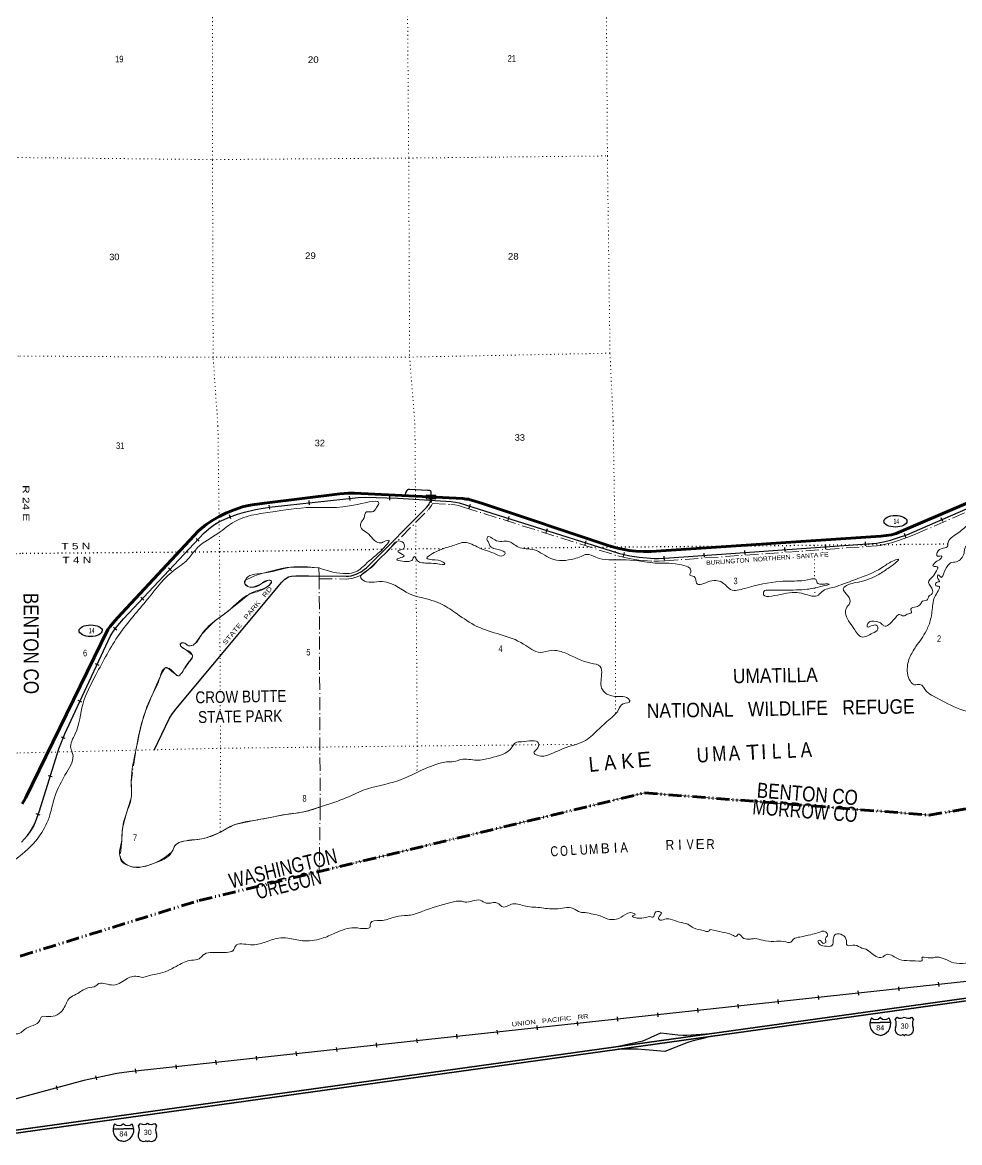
# Model space of a CAD drawing. Header units: feet. Extents: x 254670 to 524092, y -639101 to -543444.
# Drawn here: x 289314 to 314355, y -612130 to -582200 of the extents above; entities that cross this region are included whole.
import ezdxf
from ezdxf.enums import TextEntityAlignment as Align

# ---------------------------------------------------------------- set-up
doc = ezdxf.new("R2010")
doc.units = ezdxf.units.FT
doc.header["$LTSCALE"] = 70
for name, pattern in [('DASH_DOUBLE_DOT', [9.2, 5, -1.2, 0.3, -1.2, 0.3, -1.2]), ('DOT_DASHED', [7.7, 5, -1.2, 0.3, -1.2]), ('DOTTED', [1.5, 0.3, -1.2])]:
    doc.linetypes.add(name, pattern=pattern)
for name, color, linetype, lineweight in [('10', 7, 'DASH_DOUBLE_DOT', 70), ('15', 7, 'Continuous', 25), ('16', 7, 'Continuous', 25), ('17', 7, 'Continuous', 25), ('18', 7, 'Continuous', 35), ('19', 7, 'Continuous', 25), ('23', 7, 'Continuous', 70), ('29', 7, 'Continuous', 25), ('34', 7, 'Continuous', 25), ('39', 7, 'Continuous', 13), ('44', 7, 'DOT_DASHED', 13), ('59', 7, 'Continuous', 13), ('6', 7, 'DOTTED', 25), ('7', 7, 'DOTTED', 13)]:
    doc.layers.add(name, color=color, linetype=linetype, lineweight=lineweight)
for name, color, linetype in [('12', 7, 'Continuous'), ('30', 7, 'Continuous'), ('41', 7, 'Continuous')]:
    doc.layers.add(name, color=color, linetype=linetype)

msp = doc.modelspace()

# ---------------------------------------------------------------- linework, layer by layer
at = {"layer": '10'}
msp.add_lwpolyline([(289258.77, -607146.08), (294041.03, -605659.68), (305932.63, -602783.94), (313537.85, -603377.63), (319096.38, -602444.97)], dxfattribs=at)
at = {"layer": '15'}
for p, q in [((311958.98, -608923.07), (312235.39, -608923.07)), ((312231.69, -608791.6), (312234.59, -608788.69)), ((312237.76, -608791.07), (312234.33, -608788.69)), ((312235.39, -609268.65), (312171.5, -609250.69)), ((312234.86, -609268.91), (312298.49, -609250.17)), ((291737.15, -611757.62), (292013.56, -611757.62)), ((292009.86, -611626.15), (292012.76, -611623.24)), ((292015.93, -611625.62), (292012.5, -611623.24)), ((292013.56, -612103.2), (291949.67, -612085.24)), ((292013.03, -612103.46), (292076.66, -612084.72))]:
    msp.add_line(p, q, dxfattribs=at)
for points in [[(312510.75, -608923.07), (312234.86, -608923.07), (312235.39, -608923.07)], [(292288.92, -611757.62), (292013.03, -611757.62), (292013.56, -611757.62)]]:
    msp.add_lwpolyline(points, dxfattribs=at)
for centre, radius, start, end in [((312261.61, -608958.17), 306.13, 148.44436, 254.43378), ((312113.01, -608675.57), 165.66, 227.34248, 315.8117), ((312356.7, -608675.57), 165.66, 224.18831, 312.69403), ((312208.1, -608958.17), 306.13, 283.08087, 31.62484), ((292039.78, -611792.72), 306.13, 148.44436, 254.43378), ((291891.18, -611510.12), 165.66, 227.34248, 315.8117), ((292134.87, -611510.12), 165.66, 224.18831, 312.69403), ((291986.27, -611792.72), 306.13, 283.08087, 31.62484)]:
    msp.add_arc(centre, radius, start, end, dxfattribs=at)
at = {"layer": '16'}
for p, q in [((312634.98, -608840.47), (312686.29, -608781.71)), ((312878.05, -608775.74), (312877.77, -608775.94)), ((313070.14, -608781.62), (313121.53, -608840.47)), ((292414.23, -611679.5), (292465.54, -611620.74)), ((292657.3, -611614.77), (292657.02, -611614.97)), ((292849.39, -611620.65), (292900.78, -611679.5))]:
    msp.add_line(p, q, dxfattribs=at)
for centre, radius, start, end in [((312781.19, -609106), 151.42, 159.09177, 283.81923), ((312442, -608951.1), 222.05, 332.97043, 29.75871), ((312777.37, -608624.05), 182.07, 239.97227, 303.45418), ((312979.15, -608624.55), 181.52, 236.33975, 300.08743), ((312979.14, -608624.05), 182.07, 236.54582, 236.59441), ((312975.31, -609106), 151.42, 256.18077, 20.90823), ((313314.5, -608951.1), 222.05, 150.24129, 207.02957), ((292221.25, -611790.13), 222.05, 332.97043, 29.75871), ((292556.62, -611463.08), 182.07, 239.97227, 303.45418), ((292758.4, -611463.58), 181.52, 236.33975, 300.08743), ((292758.39, -611463.08), 182.07, 236.54582, 236.59441), ((293093.75, -611790.13), 222.05, 150.24129, 207.02957), ((292560.44, -611945.03), 151.42, 159.09177, 283.81923), ((292754.56, -611945.03), 151.42, 256.18077, 20.90823)]:
    msp.add_arc(centre, radius, start, end, dxfattribs=at)
for centre, major_axis, start_param, end_param in [((312836.53, -609304.82), (-19.56, 51.67), 4.95877769, 6.28318531), ((312919.98, -609304.82), (19.56, 51.67), 0, 1.32637542), ((292615.78, -612143.85), (-19.56, 51.67), 4.95877769, 6.28318531), ((292699.23, -612143.85), (19.56, 51.67), 0, 1.32637542)]:
    msp.add_ellipse(centre, major_axis=major_axis, ratio=0.929097, start_param=start_param, end_param=end_param, dxfattribs=at)
at = {"layer": '17'}
for centre in [(312639.53, -595528.99), (291138.05, -598452.48)]:
    msp.add_ellipse(centre, major_axis=(309.24, -1), ratio=0.500121, dxfattribs=at)
at = {"layer": '18'}
for p, q in [((287302.27, -612054.1), (319167.63, -607623.63)), ((287303.2, -612129.7), (319168.67, -607699.21))]:
    msp.add_line(p, q, dxfattribs=at)
at = {"layer": '19'}
for points in [[(305153.74, -609572.08), (305808.61, -609426.52), (305891.08, -609408.69), (305966.78, -609382.33), (306112.86, -609317), (306371, -609196.21)], [(306371, -609196.21), (306822.34, -609249.58), (306962.02, -609259.3), (307071.23, -609257.07), (307698.07, -609218.33)], [(307725.18, -609290.28), (307465.73, -609355.18), (307316.4, -609388.63), (307177.37, -609424.29), (307069, -609462.21), (306483.17, -609695.2)], [(306483.17, -609695.2), (305955.86, -609653.53), (305752.89, -609636.13), (305594.32, -609632.37), (305236.74, -609636.27)]]:
    msp.add_lwpolyline(points, dxfattribs=at)
at = {"layer": '23'}
msp.add_lwpolyline([(289309.23, -603076.06), (289365.6, -602990.48), (289406.41, -602912.69), (289433.49, -602857.08), (289570.96, -602560.41), (291596.06, -598421.99), (291657.83, -598337.3), (291735.61, -598241.16), (291856.77, -598106.61), (294020.17, -595788.6), (294222.79, -595617.6), (294399.54, -595501.96), (294568.76, -595399.77), (294769.65, -595305.27), (294973.04, -595220.85), (295198.5, -595143.05), (295311.23, -595115.83), (295451.18, -595092.49), (295778.81, -595049.5), (297797.21, -594793.58), (298022.88, -594773.79), (298188.78, -594776.44), (301085.84, -594924.82), (301174.27, -594933.99), (301230.63, -594941.77), (301277.28, -594955.38), (301372.1, -594982.43), (301638.59, -595066.15), (304995.25, -596183.37), (305210.27, -596243.84), (305349.76, -596278.37), (305525.15, -596306.07), (305705.91, -596327.47), (305906.1, -596335.25), (306109.67, -596336.14), (312251.77, -595929.14), (312396.01, -595913.22), (312539.23, -595888.88), (312656.46, -595854.88), (312866.38, -595765.41), (318968.67, -593161.1)], dxfattribs=at)
at = {"layer": '29'}
msp.add_lwpolyline([(292830.9, -601648.09), (293241.41, -600794.02), (293323.78, -600661.28), (293455.17, -600492.39), (296242.07, -597154.6), (296326.3, -597075.43), (296423.99, -597017.78), (296506.71, -596995.2), (296622.85, -596987.38), (296954.7, -596988.94), (297962.36, -596997.61), (298031.13, -596991.19), (298099.28, -596983.17), (298151.4, -596969.13), (298229.57, -596945.06), (298289.71, -596918.98), (298361.87, -596876.86), (298457.63, -596812.16), (298498.17, -596778.58), (298627.34, -596657.28), (300111.7, -595165), (300162.89, -595095.77), (300180.43, -595068.69), (300195.47, -595037.6), (300205.49, -595014.53), (300216.52, -594978.43), (300224.49, -594933.88), (300234.06, -594756.8), (300233, -594741.06), (300224.04, -594723.7), (300217.02, -594716.68), (300208, -594712.67), (300189.96, -594707.66), (300140.18, -594703.03), (299659.76, -594676.57), (299625.69, -594680.58), (299607.12, -594689.69), (299581.59, -594710.67), (299559.32, -594748), (299533.95, -594844.44)], dxfattribs=at)
at = {"layer": '34'}
for p, q in [((296988.29, -595086.7), (296976.28, -594976.74)), ((298067.94, -594971.38), (298055.93, -594861.43)), ((299130.52, -594960.67), (299134.15, -594850.11)), ((300248.19, -595028.52), (300255.31, -594918.14)), ((295925.46, -595208.41), (295908.78, -595099.06)), ((301255.32, -595178.22), (301288.67, -595072.75)), ((294883, -595461.36), (294845.36, -595357.35)), ((302289.81, -595508.06), (302323.15, -595402.59)), ((313906.01, -595535.1), (313861.86, -595433.69)), ((303312.91, -595828.83), (303346.26, -595723.36)), ((312916.72, -595959.09), (312880.45, -595854.59)), ((294041.04, -596062.45), (293960.51, -595986.62)), ((304347.4, -596158.66), (304380.74, -596053.2)), ((310776.48, -596263.61), (310768.68, -596153.27)), ((311845.84, -596185.35), (311838.03, -596075.01)), ((305377.68, -596469.2), (305402.6, -596361.43)), ((306470.3, -596568.04), (306464.33, -596457.59)), ((307540.59, -596489.9), (307532.79, -596379.56)), ((308623.86, -596415.88), (308616.06, -596305.55)), ((309693.21, -596337.62), (309685.41, -596227.29)), ((293294.78, -596851.15), (293214.26, -596775.32)), ((292561.63, -597633.54), (292481.11, -597557.71)), ((291838.07, -598433.97), (291749.45, -598367.79)), ((291363.89, -599381.27), (291263.73, -599334.33)), ((290900.78, -600363.35), (290800.62, -600316.41)), ((290458.43, -601336.88), (290356.05, -601295.02)), ((290110.1, -602359.23), (290004.44, -602326.52)), ((289789.69, -603385.28), (289685.81, -603347.27)), ((313785.79, -607846.33), (313797.66, -607956.3)), ((311640.25, -608077.98), (311652.13, -608187.95)), ((312720.05, -607964.02), (312731.92, -608073.99)), ((308428.99, -608427.32), (308440.86, -608537.29)), ((309494.72, -608309.63), (309506.6, -608419.6)), ((310574.52, -608195.67), (310586.39, -608305.64)), ((305203.66, -608772.92), (305215.53, -608882.89)), ((306283.46, -608658.97), (306295.33, -608768.94)), ((307349.19, -608541.28), (307361.07, -608651.25)), ((303058.13, -609004.57), (303070, -609114.54)), ((304137.93, -608890.61), (304149.8, -609000.59)), ((299846.86, -609353.91), (299858.74, -609463.88)), ((300912.6, -609236.22), (300924.47, -609346.19)), ((301992.4, -609122.26), (302004.27, -609232.23)), ((297701.33, -609585.56), (297713.21, -609695.53)), ((298767.07, -609467.87), (298778.94, -609577.84)), ((294476.01, -609931.16), (294487.88, -610041.14)), ((295555.8, -609817.21), (295567.68, -609927.18)), ((296621.54, -609699.52), (296633.41, -609809.49)), ((292330.48, -610162.81), (292342.35, -610272.78)), ((293410.27, -610048.85), (293422.15, -610158.83)), ((291269.1, -610348.15), (291292.92, -610456.16)), ((290213.85, -610613.16), (290242.55, -610719.98))]:
    msp.add_line(p, q, dxfattribs=at)
for points in [[(289293.23, -604101.67), (289446.98, -603921.56), (289517.86, -603827.77), (289614.65, -603676.49), (289666.44, -603555.61), (289771.26, -603269.16), (290284.66, -601610.69), (290449.41, -601207.78), (290788.01, -600475.31), (291670.68, -598591.79), (291745.5, -598466.67), (291819.91, -598367.03), (292014.41, -598131.22), (294174.1, -595837.69), (294343.47, -595691.14), (294444.21, -595617.84), (294584.13, -595537.6), (294847.03, -595416.31), (295062.16, -595338.46), (295251.11, -595285.1), (295542.69, -595214.83), (295744.06, -595178.2), (295987.07, -595141.14), (298288.13, -594889.78), (298469.4, -594884.31), (299349.16, -594913.22), (300768.69, -595004.86), (300883.57, -595016.12), (300985.71, -595038.59), (301149.77, -595087.58), (305244.92, -596382.46), (305540.56, -596450.82), (305794.83, -596489.35), (306190.1, -596519.46), (306308.99, -596519.46), (306478.25, -596510.31), (312144.46, -596109.49), (312224.91, -596098.33), (312317.51, -596078.89), (312513.06, -596031.97), (312723.47, -595965.61), (312947.63, -595887.8), (313148.74, -595805.24), (318966.98, -593272.21)], [(319163.6, -607323.24), (292162.5, -610238.49), (291837.54, -610286.07), (291460.9, -610361.77), (290953.08, -610473.74), (287295.15, -611456.78)]]:
    msp.add_lwpolyline(points, dxfattribs=at)
at = {"layer": '34', "lineweight": 13}
for points in [[(289294.02, -604102.44), (289447.84, -603922.25), (289518.76, -603828.4), (289615.63, -603677.01), (289667.46, -603556.02), (289772.3, -603269.51), (290285.7, -601611.06), (290450.42, -601208.22), (290789.01, -600475.77), (291671.65, -598592.31), (291746.42, -598467.28), (291820.78, -598367.71), (292015.24, -598131.95), (294174.86, -595838.49), (294344.15, -595692), (294444.81, -595618.76), (294584.63, -595538.58), (294847.45, -595417.33), (295062.5, -595339.51), (295251.39, -595286.16), (295542.92, -595215.91), (295744.24, -595179.29), (295987.21, -595142.23), (298288.21, -594890.88), (298469.4, -594885.41), (299349.11, -594914.32), (300768.58, -595005.96), (300880.22, -595021.35), (300985.46, -595039.66), (301149.45, -595088.63), (305244.63, -596383.52), (305540.35, -596451.9), (305794.71, -596490.44), (306190.06, -596520.56), (306309.02, -596520.56), (306478.32, -596511.41), (312144.57, -596110.58), (312225.1, -596099.41), (312317.75, -596079.96), (312513.35, -596033.03), (312723.82, -595966.65), (312948.02, -595888.83), (313149.17, -595806.25), (318967.42, -593273.22)], [(319163.48, -607322.15), (292162.36, -610237.4), (291837.35, -610284.99), (291460.67, -610360.69), (290952.82, -610472.67), (287294.86, -611455.72)]]:
    msp.add_lwpolyline(points, dxfattribs=at)
at = {"layer": '39'}
msp.add_line((297270.45, -603161.39), (297526.08, -603077.66), dxfattribs=at)
for points in [[(318980.04, -594084.8), (318467.46, -594184.45), (318300.19, -594146.15), (318141.02, -594117.89), (317930.29, -594222.12), (317588.46, -594280.05), (317112.17, -594404.13), (316999.62, -594432.14), (316903.97, -594381.2), (316812.46, -594394.94), (316556.24, -594504.8), (315973.06, -594768.58), (315876.87, -594840.79), (316001.68, -594844.91), (316411.15, -594650.49), (316650.13, -594558.34), (316504.07, -594708.81), (315972.96, -595101.93), (315263.87, -595695.69), (314702.71, -596112.87), (314510.07, -596215.12), (314472.79, -596381.76), (314270.82, -596610.5), (314114.01, -596642.49), (314039.93, -596710.7), (313912.59, -596967.62), (313868.66, -597027.83), (313785.73, -596957.47), (313772.2, -597053.84), (313818.99, -597142.24), (313736.61, -597166.27), (313716.96, -597248.58), (313795.52, -597260.7), (313710.4, -597509.63), (313637.31, -597750.54), (313581.22, -598148.09), (313466.22, -598451.21), (313188.9, -598876.69), (313019.55, -599179.76), (312966.29, -599368.47), (313039.23, -599804.3), (313150.46, -599896.77), (313293.3, -599886.86), (313469.48, -600073.77), (313659.41, -600202.46), (314273.06, -600516.28), (315731.77, -600782.66), (316990.21, -600872.14), (317804.23, -600676.08), (318348.32, -600441.62), (318403.47, -600230.81), (318431.07, -600130.43), (318509.42, -600104.4), (318516.19, -600232.92), (318555.61, -600437.79), (318628.58, -600528.22), (318634.99, -600592.48), (318684.14, -600389.71), (318882.55, -600241.28), (318912.26, -600156.97), (318974.04, -600050.6), (319086.05, -599928.2)], [(287218.44, -605489.81), (287710.6, -605253.68), (288385.49, -605015.32), (289231.8, -604483.93), (289792.07, -603910.11), (290048.61, -603370.16), (290170.82, -602920.45), (290502.98, -602227.95), (290657.15, -601736.1), (290608.04, -601595.49), (290726.57, -601206.03), (290925.35, -600421.03), (291277.08, -599632.16), (291900.87, -598552.36), (292664.28, -597603.2), (293410.42, -596802.64), (293598.86, -596670.27), (293766.98, -596505.76), (293996.88, -596232.86), (294538.13, -595853.81), (294987.13, -595532.92), (295931.69, -595286.77), (297017.81, -595159.22), (298267.23, -595080.02), (298834.68, -595058.44), (298778.92, -595160.8), (298658.83, -595279.17), (298503.87, -595281.04), (298442.37, -595437.62), (298352.65, -595586.14), (298373.54, -595718.69), (298525.18, -595839.32), (298677.04, -595998.09), (298776.11, -596076.5), (298917.14, -596100.72), (298983.36, -596066.64), (299112.02, -596040.65), (299036.27, -596167.1), (298520.11, -596642.59), (298213.56, -596880.63), (297989.99, -596925.22), (297241.87, -596775.63)], [(306216.28, -596651.47), (306866.57, -596684.18), (307171.62, -596883.26), (307143.88, -596959.54), (307258.88, -597007.84), (307326.32, -597186.62), (307684.27, -597132.72), (308048.89, -597189.28), (308237, -597352.1), (308615.22, -597322.32), (309568.17, -597136.42), (309807.62, -597126.6), (310366.87, -597078.9), (310511.79, -597079.03), (310550.56, -597171.44), (310647.4, -597211.69), (310776.17, -597203.77), (310866.76, -597207.87), (310681.93, -597265.94), (310281.86, -597345.91), (309668.12, -597369.45), (309259.55, -597369.09), (309128.88, -597397.08), (309111.08, -597451.29), (309572.16, -597481.82), (310127.5, -597454.2), (310353.27, -597514.65), (310550.55, -597520.85), (310674.7, -597410.52), (311010.11, -597286.32), (311249.15, -597204.2), (311691, -597039.93), (312325.3, -596741.29), (312606.12, -596574.87), (312726.72, -596546.86), (312634.71, -596647.19), (312436.11, -596791.35), (312157.55, -596972.07), (311583.05, -597168.35), (311383.77, -597221.65), (311245.86, -597332.71), (311371.71, -597517.57), (311421.11, -597710.4), (311321.37, -597864.93), (311307.89, -597971.35), (311529.71, -598397.27), (311736.27, -598618.34), (312029.56, -598520.21), (312167.84, -598415.91), (312151.21, -598323.52), (312020.31, -598311.36), (311889.69, -598347.39), (311905.28, -598257.04), (312130.42, -598209.04), (312267.62, -598267.4), (312332.35, -598323.69), (312579.06, -598175.31), (312661.04, -598081), (312753.27, -598018.83), (312856.14, -598059.09), (312954.51, -598015), (313066.96, -597968.91), (313054.35, -597876.53), (313192.87, -597814.4), (313307.18, -597742.21), (313367.14, -597667.96), (313501.69, -597615.87), (313523.43, -597545.61), (313623.58, -597461.36), (313578.17, -597264.52), (313525.28, -597166.08), (313657.09, -596987.47), (313760.66, -596796.8), (313776.56, -596760.66), (313645.56, -596730.42), (313711.37, -596624.05), (313849.69, -596527.79), (313877.5, -596463.55), (313764.76, -596457.43), (313758.15, -596359.03), (313918.54, -596248.72), (314040.93, -596182.57), (314044.68, -596134.37), (314292.64, -595853.46), (314444.95, -595739.14), (314705.24, -595500.4), (314801.17, -595446.58)], [(297526.08, -603077.66), (297951.87, -602921.41), (298421.67, -602717), (299346.04, -602460.79), (300512.68, -601983.91), (300687.62, -601955.95), (300892.83, -601940.07), (301027.42, -601896.02), (301454.21, -601912.46), (301810.12, -601854.55), (302400.16, -601559.88), (302490.09, -601447.51), (302650.96, -601421.55), (303102.01, -601458.1), (303060.67, -601620.72), (302978.65, -601707), (303077.7, -601781.38), (303389.56, -601763.59), (303845.35, -601573.23), (304361.53, -601384.93), (304724.03, -601071.99), (305060.43, -600769.07), (305238.42, -600570.42), (305366.28, -600403.86), (305545.02, -600335.75), (305496.29, -600261.41), (305312.86, -600213.05), (304982.53, -600170.58), (304810.64, -600027.85), (304790.19, -599620.18), (304750.74, -599409.3), (304504.68, -599320.72), (303788.57, -599038.94), (303454.11, -598978.4), (303148.49, -599032.34), (302706.46, -598813.06), (302077.02, -598553.45), (301457.87, -598336.02), (300932.69, -598006.22), (300526.67, -597750.83), (299970.11, -597565.58), (299786.69, -597519.23), (298925.11, -597140.93), (298395.47, -597088.25), (298357.26, -597043.02), (298564.54, -596820.04), (298840.91, -596548), (299192.68, -596189.4), (299316.22, -596065.8), (299494.83, -596109.27), (299493.7, -596263.9), (299345.14, -596330.03), (299377.54, -596364.2), (299512.92, -596456.69), (299388.44, -596510.8), (299330.22, -596536.85), (299638.52, -596599.38), (299732.91, -596563.32), (299754.73, -596507.11), (299788.74, -596471), (299843.55, -596553.38), (299956.69, -596627.78), (300367.46, -596660.28), (300600.95, -596662.5), (300556.44, -596622.29), (300260.19, -596555.76), (300123.11, -596517.48), (300275.35, -596391.11), (300574.46, -596254.83), (300903.94, -596150.7), (301118.97, -596092.66), (301516.3, -596237.6), (301968.12, -596408.69), (302159.55, -596447.02), (302213.58, -596392.85), (302023.77, -596286.25), (301807.82, -596181.63), (301767.02, -596087.21), (301726.34, -596012.88), (301742.07, -595946.62), (301933.73, -596027.12), (302304.31, -596069.62), (302566.8, -596216.45), (302989.89, -596291.13), (303436.04, -596526.48), (304057.99, -596531.05), (304244.8, -596466.96), (304383.37, -596412.87), (304635.39, -596489.4), (305336.2, -596558.31), (306216.28, -596651.47)], [(297241.87, -596775.63), (297204.16, -596771.9), (296481.53, -596759.21), (295747.8, -596915.18), (295269.88, -597107.53), (295268.48, -597213.96), (295440, -597292.43), (295691.08, -597204.3), (295901.83, -597102.07), (295958.28, -597118.19), (295838.48, -597286.76), (295378.67, -597477.12), (294813.66, -597926.43), (294503.02, -598157.08), (294108.74, -598544.3), (293907.01, -598815.21), (293766.36, -598857.25), (293612.91, -598772.78), (293538.64, -598806.85), (293563.22, -598881.17), (293686.47, -598965.62), (293854.32, -599104.33), (293858.61, -599150.52), (293764.78, -599284.98), (293547.25, -599608.09), (293487.15, -599656.23), (293402.37, -599613.99), (293182.01, -599443.1), (293123.69, -599451.08), (292992.23, -599691.93), (292783.61, -600165.66), (292527.77, -600828.11), (292357.04, -601591.04), (292223.19, -602468.46), (292223.69, -602908.24), (292083.35, -603353.91), (291981.2, -603793.6), (291968.54, -604042.59), (291931.04, -604522.5), (292208.1, -604753.68), (292817.48, -604671.89), (293308.81, -604363.08), (293412.37, -604170.4), (293621.15, -604076.2), (294178.22, -603998.39), (294513.65, -603878.2), (295021.41, -603625.64), (295590.33, -603507.67), (296275.89, -603373.74), (296963.58, -603261.9), (297270.45, -603161.39)], [(287276.85, -609983.12), (287461.47, -609900.22), (287702.57, -609826.14), (287929.5, -609737.99), (288017.65, -609665.77), (288063.5, -609589.51), (288421.23, -609497.45), (288584.06, -609463.46), (288762.15, -609280.88), (288948.67, -609166.59), (289128.11, -609220.97), (289246.78, -609207.02), (289372.99, -609104.72), (289780.15, -608856.08), (289813.92, -608779.8), (290009.06, -608763.91), (290410.43, -608559.44), (290585.82, -608258.38), (290752.35, -608166.16), (291061.34, -607997.76), (291280.37, -607937.71), (291318.41, -607901.6), (291690.85, -607918), (291901.96, -607880.03), (292078.45, -607769.74), (292385.92, -607687.69), (292524.96, -607715.93), (292659.61, -607681.91), (293007.37, -607605.91), (293479.13, -607391.47), (293828.55, -607255.23), (294039.67, -607217.26), (294137.75, -607122.97), (294553.97, -607053.06), (294769.3, -607047.23), (294944.1, -606995.18), (295005.84, -606880.77), (295410.19, -606844.99), (295786.19, -606781.06), (296157.9, -606668.94), (296409.48, -606669.17), (296796.3, -606735.78), (297305.18, -606678), (297676.67, -606527.73), (298183.06, -606387.62), (298527.36, -606410.01), (298593.64, -606385.98), (298613.1, -606269.52), (298882.39, -606197.47), (299222.05, -606113.44), (299513.6, -606063.5), (299684.6, -606049.59), (300010.07, -605947.47), (300757.46, -605715.2), (301051.13, -605683.33), (301141.83, -605705.5), (301546.08, -605653.66), (301709.55, -605730.11), (301997.35, -605728.36), (302167.04, -605836.95), (302379.95, -605760.83), (302716.31, -605803.31), (303139.25, -605851.88), (303558.09, -605886.39), (304031.01, -605876.78), (304224.79, -605973.34), (304351.65, -605985.5), (304565.23, -606025.86), (304752.68, -606072.21), (305004.79, -606164.81), (305248.19, -606140.93), (305486.9, -606000.58), (305647.93, -606004.74), (305688.37, -606036.9), (305612.1, -606072.98), (305743.24, -606129.33), (305964.55, -606113.46), (306105.35, -606097.52), (306157.75, -606109.62), (306239.45, -605967.11), (306386.53, -605993.35), (306310.78, -606121.8), (306325.12, -606165.99), (306480.08, -606162.12), (306624.98, -606160.24), (306872.99, -606238.78), (307092.71, -606297.21), (307248.25, -606395.75), (307504.25, -606464.25), (307635.2, -606486.46), (307695.27, -606432.29)], [(307695.27, -606432.29), (308011.7, -606508.89), (308283.84, -606583.43), (308394.73, -606615.66), (308440.7, -606559.47), (308555.91, -606645.93), (308882.17, -606680.36), (309093.75, -606724.72), (309395.82, -606753.11), (309659.49, -606755.35), (309848.79, -606773.6), (309920.8, -606695.35), (310087.52, -606637.26), (310381.02, -606575.27), (310561.87, -606525.23), (310775.06, -606497.31), (310823.98, -606605.79), (310768.04, -606678.03), (310778.7, -606782.46), (310702.33, -606802.48), (310631.46, -606728.11), (310579.13, -606728.07), (310601.8, -606820.46), (310741.01, -606878.82), (310950.21, -606856.92), (310979.5, -606700.31), (311021.08, -606579.86), (311317.53, -606682.54), (311348.72, -606857.27), (311560.02, -606851.44), (311739.61, -606931.93), (311812.17, -606950.06), (312127.32, -607155.17), (312284.44, -607177.4), (312398.76, -607107.22), (312681.09, -607203.87), (313263.19, -607278.69), (313355.69, -607264.71), (313347.24, -607194.42), (313516.29, -607192.57), (313755.69, -607172.7), (314199.34, -607323.71), (314821.12, -607298.16), (315394.51, -607258.51), (315611.06, -607116.13), (316174.4, -607078.48), (316384.1, -607144.94), (316729.98, -607093.03), (316953.24, -607067.13), (317198.45, -607007.11), (317406.1, -607067.54), (317764.48, -607089.95), (318082.87, -607156.5), (318441.44, -607211.04), (318610.21, -607158.98), (318694.78, -607165.08), (318869.94, -607175.28), (319042.77, -607129.25), (319161.46, -607111.18)]]:
    msp.add_spline(points, degree=3, dxfattribs=at)
at = {"layer": '44'}
for p, q in [((297243.97, -596991.43), (297235.26, -596774.9)), ((297243.97, -596991.43), (297271.32, -603161.1)), ((297271.32, -603161.1), (297245.39, -604884.77))]:
    msp.add_line(p, q, dxfattribs=at)
for points in [[(300269.38, -595055.68), (300762.61, -595079.62), (300871.81, -595090.33), (300966.9, -595111.24), (301127.73, -595159.27), (305225.14, -596454.86), (305526.47, -596524.54), (305786.35, -596563.92), (306187.25, -596594.46), (306311.02, -596594.46), (306482.92, -596585.17), (312152.27, -596184.13), (312237.78, -596172.26), (312333.97, -596152.07), (312533.11, -596104.29), (312747.05, -596036.81), (312974.19, -595957.97), (313177.95, -595874.32), (318971.3, -593352.13)], [(297244.3, -597066.44), (297965.53, -597072.64), (298039, -597065.78), (298113.49, -597057.02), (298172.2, -597041.2), (298255.6, -597015.52), (298323.65, -596986.01), (298401.81, -596940.39), (298502.65, -596872.25), (298547.81, -596834.85), (298679.61, -596711.08), (300168.74, -595214), (300224.58, -595138.49), (300245.91, -595105.55), (300263.65, -595068.88), (300269.38, -595055.68)], [(297226.35, -596774), (297057.53, -596760.48), (296795.4, -596751.43), (296578.67, -596754.67), (296480.13, -596759.29), (296381.65, -596768.19), (296233.82, -596792.11), (296098.32, -596822.39), (295953.84, -596859.91), (295713.44, -596924.32), (295598.24, -596959.49), (295494.1, -596998.02), (295423.95, -597028.09), (295332.45, -597072.89), (295267.14, -597109.29), (295259.79, -597116), (295253.38, -597125.56), (295248.47, -597138.36), (295246.29, -597150.04), (295246.12, -597166.54), (295249.43, -597183.77), (295256.41, -597199.65), (295266.76, -597212.45), (295317.89, -597253.3), (295340.47, -597268.51), (295364.52, -597281.59), (295389.6, -597290.88), (295411.32, -597294.62), (295434.23, -597293.57), (295462.6, -597286.87), (295499.5, -597276.39), (295542.93, -597262.18), (295644.46, -597223.49), (295712.96, -597194.68), (295855.53, -597121.44), (295902.05, -597101.99), (295917.71, -597100.38), (295933.06, -597103.88), (295952.34, -597113.7), (295963.44, -597123.34), (295969.89, -597135.47), (295970.94, -597149.05), (295965.37, -597168.28), (295954.4, -597187.13), (295934.96, -597210.84), (295913.31, -597232), (295879.15, -597259.84), (295834.95, -597288.77), (295746.52, -597329.59), (295542.14, -597395.23), (295497.41, -597411.69), (295454.84, -597430.47), (295403.23, -597459.66), (295296.75, -597541.11), (295045.68, -597743.39), (294841.1, -597905.46), (294517.35, -598145.94), (294403.64, -598241.73), (294403.64, -598241.73), (294274.13, -598369.49), (294107.73, -598545.36), (293966.43, -598748.44), (293939.36, -598782.08), (293906.34, -598815.82), (293874.77, -598836.88), (293826.51, -598852.17), (293782.75, -598856.86), (293753.03, -598855.49), (293720.7, -598839), (293658.1, -598789.27), (293627.67, -598774.3), (293612.77, -598772.79), (293591.61, -598776.38), (293567.99, -598785.8), (293541.92, -598803.85), (293533.51, -598813.43), (293530.31, -598827.37), (293533.67, -598842.81), (293539.11, -598853.85), (293559.68, -598878.31), (293563.93, -598881.73)], [(293563.93, -598881.73), (293705.87, -598980.15), (293817.01, -599068.59), (293855.14, -599105.21), (293863.41, -599123.37), (293862.56, -599141.88), (293848.01, -599166.02), (293541.19, -599616.33), (293520.51, -599639.2), (293492.81, -599655.47), (293465.38, -599652.19), (293429.03, -599631.94), (293348.19, -599574.65), (293234.64, -599479.05), (293175.03, -599439.97), (293142.8, -599438.94), (293119.46, -599456.89), (293064.06, -599544.4), (293032.87, -599604.26), (292900.05, -599897.9), (292745.4, -600256.67), (292594.69, -600634.03), (292497.73, -600928.6), (292417.32, -601272.41), (292334.44, -601714.93), (292252.33, -602244.25), (292220.25, -602500.22), (292233.25, -602778.97), (292230.9, -602859.6), (292219.08, -602929.5), (292204.93, -602984.7), (292084.04, -603351.27), (292002.52, -603660.11), (291985.22, -603758.89), (291973.26, -603925.92), (291967.66, -604057.42), (291930.96, -604497), (291933.8, -604547.78), (291956.07, -604600.41), (291988.41, -604638.96), (292046.47, -604683.58), (292115.77, -604720.14), (292189.12, -604747.93), (292263.2, -604766.57), (292322.05, -604774.39), (292459.86, -604772.64), (292616.87, -604743.08), (292747.45, -604700.51), (292863.23, -604651.42), (293000.95, -604582.14), (293117.48, -604511.91), (293301.69, -604369.57), (293337.77, -604322.06), (293372.31, -604225.2), (293404.25, -604177.09), (293486.14, -604124.57), (293576.9, -604087.87), (293691.36, -604063.08), (293998.57, -604032.39), (294111.13, -604014.97), (294223.63, -603984.66), (294483.95, -603890.46), (294608.12, -603832.27), (294866.1, -603683.91), (294988.45, -603634.36), (295157.05, -603595.34), (296111.26, -603405.64), (296350.02, -603361.03), (296802.49, -603302.31), (296942.8, -603268.47), (297271.32, -603161.1)], [(319096.38, -602444.97), (313537.85, -603377.63), (305932.63, -602783.94), (297245.39, -604884.77)]]:
    msp.add_lwpolyline(points, dxfattribs=at)
at = {"layer": '59'}
for points in [[(300107.59, -594822.71), (300357.35, -594833.71), (300352.73, -594938.61), (300102.97, -594927.61)], [(300111.31, -594919.96), (300115.23, -594831.05), (300349, -594841.35), (300345.08, -594930.26)]]:
    msp.add_lwpolyline(points, close=True, dxfattribs=at)
at = {"layer": '6'}
msp.add_line((301900.53, -596252.53), (301569.31, -596255.36), dxfattribs=at)
for points in [[(314042.61, -596142.08), (310474.41, -596175.35), (305151.14, -596224.79), (302663.45, -596246.02)], [(298910.61, -596283.79), (294581.21, -596347.85), (289259.93, -596393.28), (287109.83, -596510.97)], [(300554.89, -596264.02), (299827.84, -596270.22), (299118.1, -596280.72)]]:
    msp.add_lwpolyline(points, dxfattribs=at)
at = {"layer": '7'}
for p, q in [((310474.41, -596175.35), (310475.3, -596276.99)), ((310477.71, -596551.29), (310482.25, -597068.15)), ((310484.43, -597316.82), (310486.3, -597529.54)), ((294601.53, -600444.59), (294602.66, -600672.03))]:
    msp.add_line(p, q, dxfattribs=at)
for points in [[(294537.65, -592986.02), (294409.21, -591148.68), (294394.12, -585865.01), (294395.01, -580577.28), (294359.75, -575255.78), (294312.71, -569980.23), (294249.44, -564658.85)], [(299506.8, -564626.1), (299539.97, -569927.65), (299593.15, -575231.11), (299594.35, -580538.79), (299635.44, -585824.34), (299660.69, -591141.89), (299800.89, -592918.57)], [(305098.76, -592849.47), (305013.7, -591038.88), (304944.67, -585767.42), (304909.58, -580481.84), (304848.46, -575190.38), (304809.45, -569922.78), (304678.43, -564649.58)], [(286976.55, -585745.07), (289191.44, -585810.4), (294394.12, -585865.01), (299635.44, -585824.34), (304944.67, -585767.42)], [(305013.7, -591038.88), (299660.69, -591141.89), (294409.21, -591148.68), (289211.82, -591113.76), (287043.3, -591136.61)], [(305098.76, -592849.47), (305151.14, -596224.79), (305164.69, -600656.9)], [(294537.65, -592986.02), (294581.21, -596347.85), (294599.9, -600114.65)], [(299800.89, -592918.57), (299827.84, -596270.22), (299866.04, -601533.51), (299856.24, -602245.62)], [(294604.25, -600993.19), (294607.23, -601593.06), (294594.52, -603839.52)], [(287175.33, -601801.33), (289244.45, -601717.49), (294607.23, -601593.06), (299866.04, -601533.51), (304106.56, -601489.17)]]:
    msp.add_lwpolyline(points, dxfattribs=at)

# ---------------------------------------------------------------- texts
at = {"layer": '10'}
for s, width, p in [('WASHINGTON', 0.8, (294889.79, -605342.89)), ('OREGON', 0.75, (295604.2, -605630.95))]:
    msp.add_text(s, height=400, rotation=13.595, dxfattribs=dict(at, width=width)).set_placement(p)
at = {"layer": '12'}
for s, rotation, width, p in [('BENTON CO', 270.16, 0.85, (289343.24, -597443.53)), ('BENTON CO', 355.536, 0.85, (308926.19, -602906.93)), ('MORROW CO', 355.536, 0.8, (308809.93, -603352.92))]:
    msp.add_text(s, height=400, rotation=rotation, dxfattribs=dict(at, width=width)).set_placement(p)
at = {"layer": '15'}
for p in [(312234.31, -609131.18), (292012.48, -611965.73)]:
    msp.add_text('84', height=140, dxfattribs=at).set_placement(p, align=Align.CENTER)
at = {"layer": '16'}
for p in [(312884.6, -609086.25), (292663.85, -611925.28)]:
    msp.add_text('30', height=140, dxfattribs=at).set_placement(p, align=Align.CENTER)
at = {"layer": '17', "width": 0.6}
for p in [(312665.58, -595597.3), (291164.1, -598520.79)]:
    msp.add_text('14', height=140, dxfattribs=at).set_placement(p, align=Align.CENTER)
at = {"layer": '30', "width": 1.35}
msp.add_text('STATE   PARK   RD', height=120, rotation=50.14, dxfattribs=at).set_placement((295371.5, -598088.04), align=Align.CENTER)
at = {"layer": '34'}
for s, rotation, width, p in [('BURLINGTON  NORTHERN - SANTA FE', 4.046, 1.1, (307588.43, -596701.52)), ('UNION   PACIFIC   RR', 6.162, 1.25, (302394.87, -609029.49))]:
    msp.add_text(s, height=120, rotation=rotation, dxfattribs=dict(at, width=width)).set_placement(p)
at = {"layer": '41'}
for s, height, rotation, width, p in [('U', 399.3, 3.467, 0.85, (307505.88, -601969.77)), ('M', 399.3, 3.467, 0.85, (307944.92, -601933.33)), ('A', 399.3, 3.467, 0.85, (308345.64, -601920.42)), ('T', 399.3, 3.467, 1.05, (308838.19, -601897.05)), ('L', 399.3, 2.542, 0.85, (309473.15, -601867.86)), ('L', 399.3, 2.542, 0.85, (309873.73, -601849.6)), ('A', 399.3, 2.542, 0.85, (310265.15, -601830.25)), ('L', 399.3, 5.723, 0.9, (304599.09, -602215.86)), ('A', 399.3, 5.723, 0.9, (305031.59, -602171.43)), ('K', 399.3, 4.905, 0.95, (305497.89, -602132.4)), ('E', 399.3, 4.905, 1.05, (305942.75, -602090.06)), ('C', 266.2, 4.723, 0.8, (303536.75, -604478.15)), ('O', 266.2, 4.723, 0.75, (303795.06, -604467.94)), ('L', 266.2, 3.905, 0.85, (304047.3, -604443.33)), ('U', 266.2, 3.905, 0.85, (304323.35, -604434.26)), ('M', 266.2, 3.905, 0.85, (304585.54, -604418.37)), ('A', 266.2, 3.214, 0.85, (305395.86, -604376.05)), ('R', 266.2, 1.542, 0.9, (306617.62, -604306.97)), ('V', 266.2, 1.542, 0.8, (307159.13, -604292.18)), ('R', 266.2, 0.773, 0.85, (307701.39, -604286.88))]:
    msp.add_text(s, height=height, rotation=rotation, dxfattribs=dict(at, width=width)).set_placement(p, align=Align.CENTER)
for s, height, rotation, p in [('I', 399.3, 2.542, (309128.84, -601884.54)), ('B', 266.2, 3.214, (304892.74, -604398.1)), ('I', 266.2, 3.214, (305168.06, -604385.44)), ('I', 266.2, 1.542, (306884.01, -604300.87)), ('E', 266.2, 1.542, (307424.3, -604286.15))]:
    msp.add_text(s, height=height, rotation=rotation, dxfattribs=at).set_placement(p, align=Align.CENTER)
at = {"layer": '44'}
for s, height, width, p in [('UMATILLA', 384.9, 0.9, (308301.24, -599858.35)), ('CROW BUTTE', 318.1, 0.85, (293939.79, -600394.02)), ('NATIONAL   WILDLIFE   REFUGE', 384.9, 0.9, (306001.47, -600785.6)), ('STATE PARK', 318.1, 0.85, (294011.11, -600920.26))]:
    msp.add_text(s, height=height, rotation=0.984, dxfattribs=dict(at, width=width)).set_placement(p)
at = {"layer": '6', "width": 1.35}
for s, rotation, p in [('R 24 E', 270.16, (289323.5, -594563.22)), ('T 5 N', 0.489, (290357.11, -596283.91)), ('T 4 N', 0.489, (290383.18, -596654.16))]:
    msp.add_text(s, height=175, rotation=rotation, dxfattribs=at).set_placement(p)
at = {"layer": '7'}
for s, width, p in [('19', 0.85, (291791.28, -583265.89)), ('20', 1.1, (296942.78, -583282.61)), ('21', 0.85, (302278.23, -583249.15)), ('30', 1.05, (291632.4, -588553.84)), ('29', 1.1, (296867.51, -588520.36)), ('28', 1.1, (302286.6, -588537.09)), ('33', 1.05, (302468.29, -593377.94)), ('31', 0.85, (291817.37, -593597.65)), ('32', 1.05, (297124.53, -593524.42)), ('3', 0.85, (308313.79, -597209.23)), ('2', 0.85, (313751.63, -598754.01)), ('4', 0.85, (302034.37, -599019.38)), ('6', 0.85, (290934.39, -599136.07)), ('5', 0.85, (296899.83, -599113.83)), ('8', 0.85, (296796.34, -603020.64)), ('7', 0.85, (292268.22, -604069.33))]:
    msp.add_text(s, height=175, dxfattribs=dict(at, width=width)).set_placement(p)

doc.saveas('drawing.dxf')
